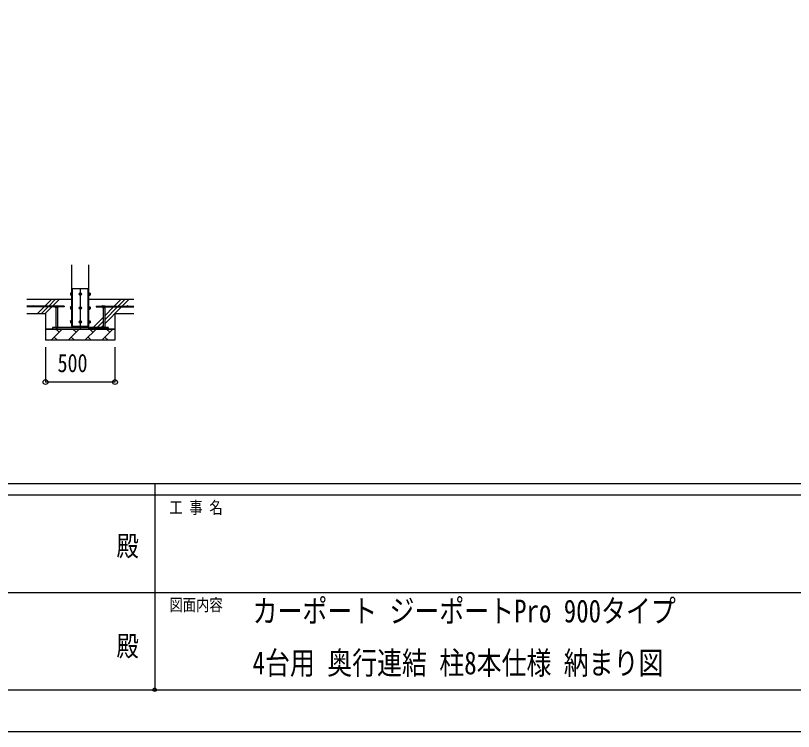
# Model space of a CAD drawing. Units: millimetres, scale not verified. Extents: x -16820 to 16820, y -11880 to 11880.
# Drawn here: x -1021 to 4575, y -11880 to -6732 of the extents above; entities that cross this region are included whole.
import ezdxf
from ezdxf.enums import TextEntityAlignment as Align

# ---------------------------------------------------------------- set-up
doc = ezdxf.new("R2010")
doc.units = ezdxf.units.MM
doc.header["$LTSCALE"] = 50
doc.header["$PDMODE"] = 32
doc.header["$PDSIZE"] = 25
for name, color, linetype in [('0-2_USER1', 3, 'Continuous'), ('0-3_YKK_11', 7, 'Continuous'), ('0-4_YKK_12', 2, 'Continuous'), ('0-5_YKK_13', 4, 'Continuous'), ('0-6_YKK_A1', 4, 'Continuous'), ('0-7_YKK_D', 6, 'Continuous'), ('0-8_YKK_ZWAK', 7, 'Continuous')]:
    doc.layers.add(name, color=color, linetype=linetype)
doc.styles.add('ＭＳ ゴシック', font='')
doc.styles.get('ＭＳ ゴシック').set_extended_font_data('MS Gothic')

msp = doc.modelspace()

# ---------------------------------------------------------------- linework, layer by layer
at = {"layer": '0-3_YKK_11'}
for p, q in [((-805.74, -8987), (-755.74, -8987)), ((-305.74, -8987), (-355.74, -8987))]:
    msp.add_line(p, q, dxfattribs=at)
at = {"layer": '0-4_YKK_12'}
msp.add_line((-555.74, -8692.5), (-555.74, -8992.5), dxfattribs=at)
at = {"layer": '0-5_YKK_13'}
for p, q in [((-626.44, -8728.51), (-625.86, -8727.51)), ((-626.44, -8728.51), (-626.44, -8741.5)), ((-620.94, -8727.51), (-625.86, -8727.51)), ((-620.94, -8727.51), (-620.94, -8742.51)), ((-619.34, -8727.96), (-620.94, -8727.96)), ((-620.94, -8734.5), (-620.94, -8727.96)), ((-619.34, -8734.5), (-619.34, -8727.96)), ((-611.74, -8695), (-499.74, -8695)), ((-499.74, -8965), (-499.74, -8695)), ((-492.14, -8727.95), (-490.54, -8727.95)), ((-492.14, -8734.5), (-492.14, -8727.95)), ((-490.54, -8727.49), (-485.62, -8727.49)), ((-490.54, -8727.49), (-490.54, -8742.51)), ((-490.54, -8734.5), (-490.54, -8727.95)), ((-485.04, -8728.5), (-485.62, -8727.49)), ((-485.04, -8728.5), (-485.04, -8741.5)), ((-626.44, -8741.5), (-625.86, -8742.51)), ((-620.94, -8731.25), (-625.86, -8731.25)), ((-620.94, -8738.75), (-625.86, -8738.75)), ((-620.94, -8742.51), (-625.86, -8742.51)), ((-620.94, -8734.5), (-619.34, -8734.5)), ((-620.94, -8735.5), (-619.34, -8735.5)), ((-620.94, -8742.05), (-620.94, -8735.5)), ((-620.94, -8742.05), (-619.34, -8742.05)), ((-619.34, -8742.05), (-619.34, -8735.5)), ((-490.54, -8734.5), (-492.14, -8734.5)), ((-490.54, -8735.5), (-492.14, -8735.5)), ((-492.14, -8742.05), (-492.14, -8735.5)), ((-490.54, -8742.05), (-492.14, -8742.05)), ((-490.54, -8731.25), (-485.62, -8731.25)), ((-490.54, -8742.05), (-490.54, -8735.5)), ((-490.54, -8738.75), (-485.62, -8738.75)), ((-490.54, -8742.51), (-485.62, -8742.51)), ((-485.04, -8741.5), (-485.62, -8742.51)), ((-735.24, -8822.5), (-736.71, -8823.35)), ((-735.24, -8822.5), (-716.24, -8822.5)), ((-731.74, -8830.5), (-731.74, -8975)), ((-731.22, -8830.5), (-731.22, -8823.35)), ((-720.25, -8830.5), (-720.25, -8823.35)), ((-719.74, -8830.5), (-719.74, -8975)), ((-716.24, -8822.5), (-714.77, -8823.35)), ((-714.77, -8830.5), (-714.77, -8823.35)), ((-626.44, -8828.51), (-625.86, -8827.51)), ((-626.44, -8828.51), (-626.44, -8841.5)), ((-620.94, -8827.51), (-625.86, -8827.51)), ((-620.94, -8831.25), (-625.86, -8831.25)), ((-620.94, -8838.75), (-625.86, -8838.75)), ((-620.94, -8827.51), (-620.94, -8842.51)), ((-619.34, -8827.96), (-620.94, -8827.96)), ((-620.94, -8834.5), (-620.94, -8827.96)), ((-620.94, -8834.5), (-619.34, -8834.5)), ((-620.94, -8835.5), (-619.34, -8835.5)), ((-620.94, -8842.05), (-620.94, -8835.5)), ((-619.34, -8834.5), (-619.34, -8827.96)), ((-619.34, -8842.05), (-619.34, -8835.5)), ((-492.14, -8827.95), (-490.54, -8827.95)), ((-492.14, -8834.5), (-492.14, -8827.95)), ((-490.54, -8834.5), (-492.14, -8834.5)), ((-490.54, -8835.5), (-492.14, -8835.5)), ((-492.14, -8842.05), (-492.14, -8835.5)), ((-490.54, -8827.49), (-485.62, -8827.49)), ((-490.54, -8827.49), (-490.54, -8842.51)), ((-490.54, -8834.5), (-490.54, -8827.95)), ((-490.54, -8831.25), (-485.62, -8831.25)), ((-490.54, -8842.05), (-490.54, -8835.5)), ((-490.54, -8838.75), (-485.62, -8838.75)), ((-485.04, -8828.5), (-485.62, -8827.49)), ((-485.04, -8828.5), (-485.04, -8841.5)), ((-395.24, -8822.5), (-396.71, -8823.35)), ((-396.71, -8830.5), (-396.71, -8823.35)), ((-376.24, -8822.5), (-395.24, -8822.5)), ((-391.74, -8830.5), (-391.74, -8975)), ((-391.22, -8830.5), (-391.22, -8823.35)), ((-380.25, -8830.5), (-380.25, -8823.35)), ((-379.74, -8830.5), (-379.74, -8975)), ((-376.24, -8822.5), (-374.77, -8823.35)), ((-626.44, -8841.5), (-625.86, -8842.51)), ((-620.94, -8842.51), (-625.86, -8842.51)), ((-620.94, -8842.05), (-619.34, -8842.05)), ((-490.54, -8842.05), (-492.14, -8842.05)), ((-490.54, -8842.51), (-485.62, -8842.51)), ((-485.04, -8841.5), (-485.62, -8842.51)), ((-626.44, -8928.51), (-625.86, -8927.51)), ((-626.44, -8928.51), (-626.44, -8941.5)), ((-626.44, -8941.5), (-625.86, -8942.51)), ((-620.94, -8927.51), (-625.86, -8927.51)), ((-620.94, -8931.25), (-625.86, -8931.25)), ((-620.94, -8938.75), (-625.86, -8938.75)), ((-620.94, -8942.51), (-625.86, -8942.51)), ((-620.94, -8927.51), (-620.94, -8942.51)), ((-619.34, -8927.96), (-620.94, -8927.96)), ((-620.94, -8934.5), (-620.94, -8927.96)), ((-620.94, -8934.5), (-619.34, -8934.5)), ((-620.94, -8935.5), (-619.34, -8935.5)), ((-620.94, -8942.05), (-620.94, -8935.5)), ((-620.94, -8942.05), (-619.34, -8942.05)), ((-619.34, -8934.5), (-619.34, -8927.96)), ((-619.34, -8942.05), (-619.34, -8935.5)), ((-492.14, -8927.95), (-490.54, -8927.95)), ((-492.14, -8934.5), (-492.14, -8927.95)), ((-490.54, -8934.5), (-492.14, -8934.5)), ((-490.54, -8935.5), (-492.14, -8935.5)), ((-492.14, -8942.05), (-492.14, -8935.5)), ((-490.54, -8942.05), (-492.14, -8942.05)), ((-490.54, -8927.49), (-485.62, -8927.49)), ((-490.54, -8927.49), (-490.54, -8942.51)), ((-490.54, -8934.5), (-490.54, -8927.95)), ((-490.54, -8931.25), (-485.62, -8931.25)), ((-490.54, -8942.05), (-490.54, -8935.5)), ((-490.54, -8938.75), (-485.62, -8938.75)), ((-490.54, -8942.51), (-485.62, -8942.51)), ((-485.04, -8928.5), (-485.62, -8927.49)), ((-485.04, -8941.5), (-485.62, -8942.51)), ((-485.04, -8928.5), (-485.04, -8941.5)), ((-731.74, -8975), (-719.74, -8975)), ((-731.74, -8988.5), (-719.74, -8988.5)), ((-499.74, -8975), (-499.74, -8965)), ((-379.74, -8975), (-391.74, -8975)), ((-379.74, -8988.5), (-391.74, -8988.5))]:
    msp.add_line(p, q, dxfattribs=at)
for points in [[(-618.24, -8726.5), (-619.34, -8726.5), (-619.34, -8743.5), (-618.24, -8743.5)], [(-611.74, -8975), (-611.74, -8965), (-611.74, -8695)], [(-493.24, -8726.5), (-492.14, -8726.5), (-492.14, -8743.5), (-493.24, -8743.5)], [(-714.77, -8830.5), (-736.71, -8830.5), (-736.71, -8823.35)], [(-618.24, -8826.5), (-619.34, -8826.5), (-619.34, -8843.5), (-618.24, -8843.5)], [(-493.24, -8826.5), (-492.14, -8826.5), (-492.14, -8843.5), (-493.24, -8843.5)], [(-396.71, -8830.5), (-374.77, -8830.5), (-374.77, -8823.35)], [(-618.24, -8926.5), (-619.34, -8926.5), (-619.34, -8943.5), (-618.24, -8943.5)], [(-493.24, -8926.5), (-492.14, -8926.5), (-492.14, -8943.5), (-493.24, -8943.5)], [(-731.74, -8987), (-731.74, -8988.5), (-729.74, -8990.5), (-721.74, -8990.5)], [(-719.74, -8987), (-719.74, -8988.5), (-721.74, -8990.5)], [(-391.74, -8987), (-391.74, -8988.5), (-389.74, -8990.5)], [(-379.74, -8987), (-379.74, -8988.5), (-381.74, -8990.5), (-389.74, -8990.5)]]:
    msp.add_lwpolyline(points, dxfattribs=at)
for points in [[(-555.74, -8727.49), (-562.24, -8731.25), (-562.24, -8738.75), (-555.74, -8742.51), (-549.24, -8738.75), (-549.24, -8731.25)], [(-555.74, -8827.49), (-562.24, -8831.25), (-562.24, -8838.75), (-555.74, -8842.51), (-549.24, -8838.75), (-549.24, -8831.25)], [(-555.74, -8927.49), (-562.24, -8931.25), (-562.24, -8938.75), (-555.74, -8942.51), (-549.24, -8938.75), (-549.24, -8931.25)], [(-755.74, -8987), (-355.74, -8987), (-355.74, -8975), (-755.74, -8975)]]:
    msp.add_lwpolyline(points, close=True, dxfattribs=at)
for centre, radius in [((-555.74, -8735), 8.5), ((-555.74, -8735), 6.5), ((-555.74, -8835), 8.5), ((-555.74, -8835), 6.5), ((-555.74, -8935), 8.5), ((-555.74, -8935), 6.5)]:
    msp.add_circle(centre, radius, dxfattribs=at)
for centre, radius, start, end in [((-623.13, -8729.38), 3.31, 145.51973, 214.48027), ((-555.74, -8735), 7.05, 97.21814, 142.78186), ((-555.74, -8735), 7.05, 37.21814, 82.78186), ((-488.36, -8729.37), 3.32, 325.61575, 34.38425), ((-614.02, -8735), 12.42, 162.41205, 197.58795), ((-623.12, -8740.63), 3.32, 145.61575, 214.38425), ((-555.74, -8735), 7.05, 157.21814, 202.78186), ((-555.74, -8735), 7.05, 217.21814, 262.78186), ((-555.74, -8735), 7.05, 277.21814, 322.78186), ((-555.74, -8735), 7.05, 337.21814, 22.78186), ((-497.46, -8735), 12.42, 342.41205, 17.58795), ((-488.36, -8740.63), 3.32, 325.61575, 34.38425), ((-733.96, -8827.36), 4.86, 55.61575, 124.38425), ((-725.74, -8840.65), 18.15, 72.41205, 107.58795), ((-717.51, -8827.36), 4.86, 55.61575, 124.38425), ((-614.02, -8835), 12.42, 162.41205, 197.58795), ((-623.12, -8840.63), 3.32, 145.61575, 214.38425), ((-623.13, -8829.38), 3.31, 145.51973, 214.48027), ((-555.74, -8835), 7.05, 157.21814, 202.78186), ((-555.74, -8835), 7.05, 97.21814, 142.78186), ((-555.74, -8835), 7.05, 217.21814, 262.78186), ((-555.74, -8835), 7.05, 37.21814, 82.78186), ((-555.74, -8835), 7.05, 277.21814, 322.78186), ((-555.74, -8835), 7.05, 337.21814, 22.78186), ((-488.36, -8829.37), 3.32, 325.61575, 34.38425), ((-497.46, -8835), 12.42, 342.41205, 17.58795), ((-488.36, -8840.63), 3.32, 325.61575, 34.38425), ((-393.96, -8827.36), 4.86, 55.61575, 124.38425), ((-385.74, -8840.65), 18.15, 72.41205, 107.58795), ((-377.51, -8827.36), 4.86, 55.61575, 124.38425), ((-614.02, -8935), 12.42, 162.41205, 197.58795), ((-623.12, -8940.63), 3.32, 145.61575, 214.38425), ((-623.13, -8929.38), 3.31, 145.51973, 214.48027), ((-555.74, -8935), 7.05, 157.21814, 202.78186), ((-555.74, -8935), 7.05, 97.21814, 142.78186), ((-555.74, -8935), 7.05, 217.21814, 262.78186), ((-555.74, -8935), 7.05, 37.21814, 82.78186), ((-555.74, -8935), 7.05, 277.21814, 322.78186), ((-555.74, -8935), 7.05, 337.21814, 22.78186), ((-488.36, -8929.37), 3.32, 325.61575, 34.38425), ((-497.46, -8935), 12.42, 342.41205, 17.58795), ((-488.36, -8940.63), 3.32, 325.61575, 34.38425)]:
    msp.add_arc(centre, radius, start, end, dxfattribs=at)
at = {"layer": '0-6_YKK_A1'}
for p, q in [((-618.24, -8525), (-618.24, -8965)), ((-493.24, -8965), (-493.24, -8525)), ((-618.24, -8775), (-940.9, -8775)), ((-805.96, -8817.51), (-763.45, -8775)), ((-782.67, -8822.5), (-735.17, -8775)), ((-754.38, -8822.5), (-706.88, -8775)), ((-170.58, -8775), (-493.24, -8775)), ((-305.96, -8817.51), (-263.45, -8775)), ((-282.67, -8822.5), (-235.17, -8775)), ((-254.38, -8822.5), (-206.88, -8775)), ((-670.74, -8822.5), (-940.9, -8822.5)), ((-736.71, -8827.5), (-940.9, -8827.5)), ((-863.45, -8875), (-815.95, -8827.5)), ((-835.17, -8875), (-787.67, -8827.5)), ((-810.95, -8822.5), (-808.23, -8819.78)), ((-806.88, -8875), (-759.38, -8827.5)), ((-670.74, -8827.5), (-714.77, -8827.5)), ((-670.74, -8822.5), (-670.74, -8827.5)), ((-440.74, -8822.5), (-170.58, -8822.5)), ((-440.74, -8822.5), (-440.74, -8827.5)), ((-440.74, -8827.5), (-396.71, -8827.5)), ((-379.74, -8947.85), (-259.38, -8827.5)), ((-379.74, -8919.57), (-287.67, -8827.5)), ((-379.74, -8891.29), (-315.95, -8827.5)), ((-374.77, -8827.5), (-170.58, -8827.5)), ((-310.95, -8822.5), (-308.23, -8819.78)), ((-940.9, -8875), (-805.74, -8875)), ((-805.74, -8875), (-805.74, -9067)), ((-305.74, -8875), (-170.58, -8875)), ((-305.74, -8875), (-305.74, -9067)), ((-463.45, -8975), (-391.74, -8903.29)), ((-435.17, -8975), (-391.74, -8931.57)), ((-755.74, -8987), (-805.74, -8987)), ((-305.74, -8987), (-805.74, -8987)), ((-765, -9067), (-685, -8987)), ((-611.74, -8975), (-755.74, -8975)), ((-755.74, -8975), (-755.74, -8987)), ((-707.66, -9009.66), (-726.82, -8990.5)), ((-643.58, -9067), (-563.58, -8987)), ((-618.24, -8965), (-493.24, -8965)), ((-586.24, -9009.66), (-608.9, -8987)), ((-522.16, -9067), (-442.16, -8987)), ((-499.74, -8975), (-355.74, -8975)), ((-464.82, -9009.66), (-487.48, -8987)), ((-406.88, -8975), (-391.74, -8959.85)), ((-400.74, -9067), (-320.74, -8987)), ((-343.4, -9009.66), (-366.06, -8987)), ((-355.74, -8975), (-355.74, -8987)), ((-355.74, -8987), (-305.74, -8987)), ((-742.34, -9044.34), (-719.68, -9067)), ((-620.92, -9044.34), (-598.26, -9067)), ((-499.5, -9044.34), (-476.84, -9067)), ((-378.08, -9044.34), (-355.42, -9067)), ((-305.74, -9067), (-805.74, -9067))]:
    msp.add_line(p, q, dxfattribs=at)
for centre in [(-895.74, -8820), (-805.74, -8820), (-715.74, -8820), (-395.74, -8820), (-305.74, -8820), (-215.74, -8820)]:
    msp.add_circle(centre, 2.5, dxfattribs=at)
at = {"layer": '0-7_YKK_D'}
for p, q in [((-805.74, -9117), (-805.74, -9369)), ((-305.74, -9117), (-305.74, -9369)), ((-305.74, -9368), (-805.74, -9368))]:
    msp.add_line(p, q, dxfattribs=at)
for centre in [(-805.74, -9368), (-305.74, -9368)]:
    msp.add_circle(centre, 17, dxfattribs=at)
at = {"layer": '0-8_YKK_ZWAK'}
for p, q in [((15580.08, -10100), (-15619.92, -10100)), ((-19.92, -10100), (-19.92, -11580)), ((-19.92, -10180), (-5219.92, -10180)), ((5180.08, -10180), (-19.92, -10180)), ((-5189.92, -10880), (-19.92, -10880)), ((-19.92, -10880), (5180.08, -10880)), ((-5219.92, -11580), (-19.92, -11580)), ((-19.92, -11580), (5180.08, -11580))]:
    msp.add_line(p, q, dxfattribs=at)
msp.add_lwpolyline([(-16820, -11880), (16820, -11880), (16820, 11880), (-16820, 11880)], close=True, dxfattribs=at)
msp.add_point((-19.92, -11580), dxfattribs=at)

# ---------------------------------------------------------------- texts
at = {"layer": '0-2_USER1', "style": 'ＭＳ ゴシック', "width": 0.8}
for s, p in [('カーポート ジーポートPro 900タイプ\u3000', (684.06, -11145.36)), ('4台用 奥行連結 柱8本仕様 納まり図', (684.06, -11518.69))]:
    msp.add_text(s, height=164.2, dxfattribs=at).set_placement(p, align=Align.BOTTOM_LEFT)
at = {"layer": '0-7_YKK_D', "style": 'ＭＳ ゴシック', "width": 0.8}
msp.add_text('500', height=132, dxfattribs=at).set_placement((-718.94, -9336), align=Align.BOTTOM_LEFT)
at = {"layer": '0-8_YKK_ZWAK', "style": 'ＭＳ ゴシック', "width": 0.8}
for s, height, p in [('工 事 名', 87.98, (85.08, -10340)), ('殿', 146.6, (-294.67, -10663.33)), ('図面内容', 87.98, (85.08, -11040)), ('殿', 146.6, (-294.67, -11383.33))]:
    msp.add_text(s, height=height, dxfattribs=at).set_placement(p, align=Align.BOTTOM_LEFT)

doc.saveas('drawing.dxf')
